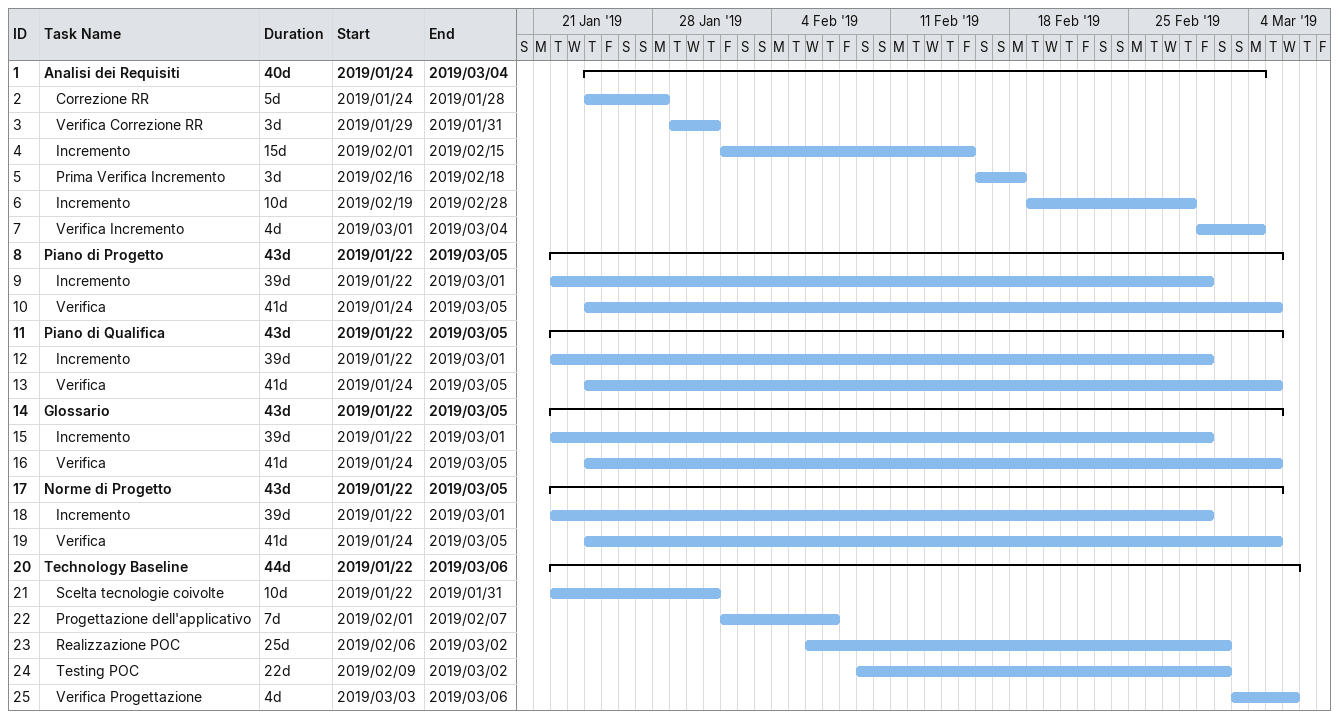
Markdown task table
| ID | Level | Task | Duration | Start | Finish |
|---|---|---|---|---|---|
| 1 | 1 | **Analisi dei Requisiti** | 40d | 2019-01-24 | 2019-03-04 |
| 2 | 2 | Correzione RR | 5d | 2019-01-24 | 2019-01-28 |
| 3 | 2 | Verifica Correzione RR | 3d | 2019-01-29 | 2019-01-31 |
| 4 | 2 | Incremento | 15d | 2019-02-01 | 2019-02-15 |
| 5 | 2 | Prima Verifica Incremento | 3d | 2019-02-16 | 2019-02-18 |
| 6 | 2 | Incremento | 10d | 2019-02-19 | 2019-02-28 |
| 7 | 2 | Verifica Incremento | 4d | 2019-03-01 | 2019-03-04 |
| 8 | 1 | **Piano di Progetto** | 43d | 2019-01-22 | 2019-03-05 |
| 9 | 2 | Incremento | 39d | 2019-01-22 | 2019-03-01 |
| 10 | 2 | Verifica | 41d | 2019-01-24 | 2019-03-05 |
| 11 | 1 | **Piano di Qualifica** | 43d | 2019-01-22 | 2019-03-05 |
| 12 | 2 | Incremento | 39d | 2019-01-22 | 2019-03-01 |
| 13 | 2 | Verifica | 41d | 2019-01-24 | 2019-03-05 |
| 14 | 1 | **Glossario** | 43d | 2019-01-22 | 2019-03-05 |
| 15 | 2 | Incremento | 39d | 2019-01-22 | 2019-03-01 |
| 16 | 2 | Verifica | 41d | 2019-01-24 | 2019-03-05 |
| 17 | 1 | **Norme di Progetto** | 43d | 2019-01-22 | 2019-03-05 |
| 18 | 2 | Incremento | 39d | 2019-01-22 | 2019-03-01 |
| 19 | 2 | Verifica | 41d | 2019-01-24 | 2019-03-05 |
| 20 | 1 | **Technology Baseline** | 44d | 2019-01-22 | 2019-03-06 |
| 21 | 2 | Scelta tecnologie coivolte | 10d | 2019-01-22 | 2019-01-31 |
| 22 | 2 | Progettazione dell'applicativo | 7d | 2019-02-01 | 2019-02-07 |
| 23 | 2 | Realizzazione POC | 25d | 2019-02-06 | 2019-03-02 |
| 24 | 2 | Testing POC | 22d | 2019-02-09 | 2019-03-02 |
| 25 | 2 | Verifica Progettazione | 4d | 2019-03-03 | 2019-03-06 |
